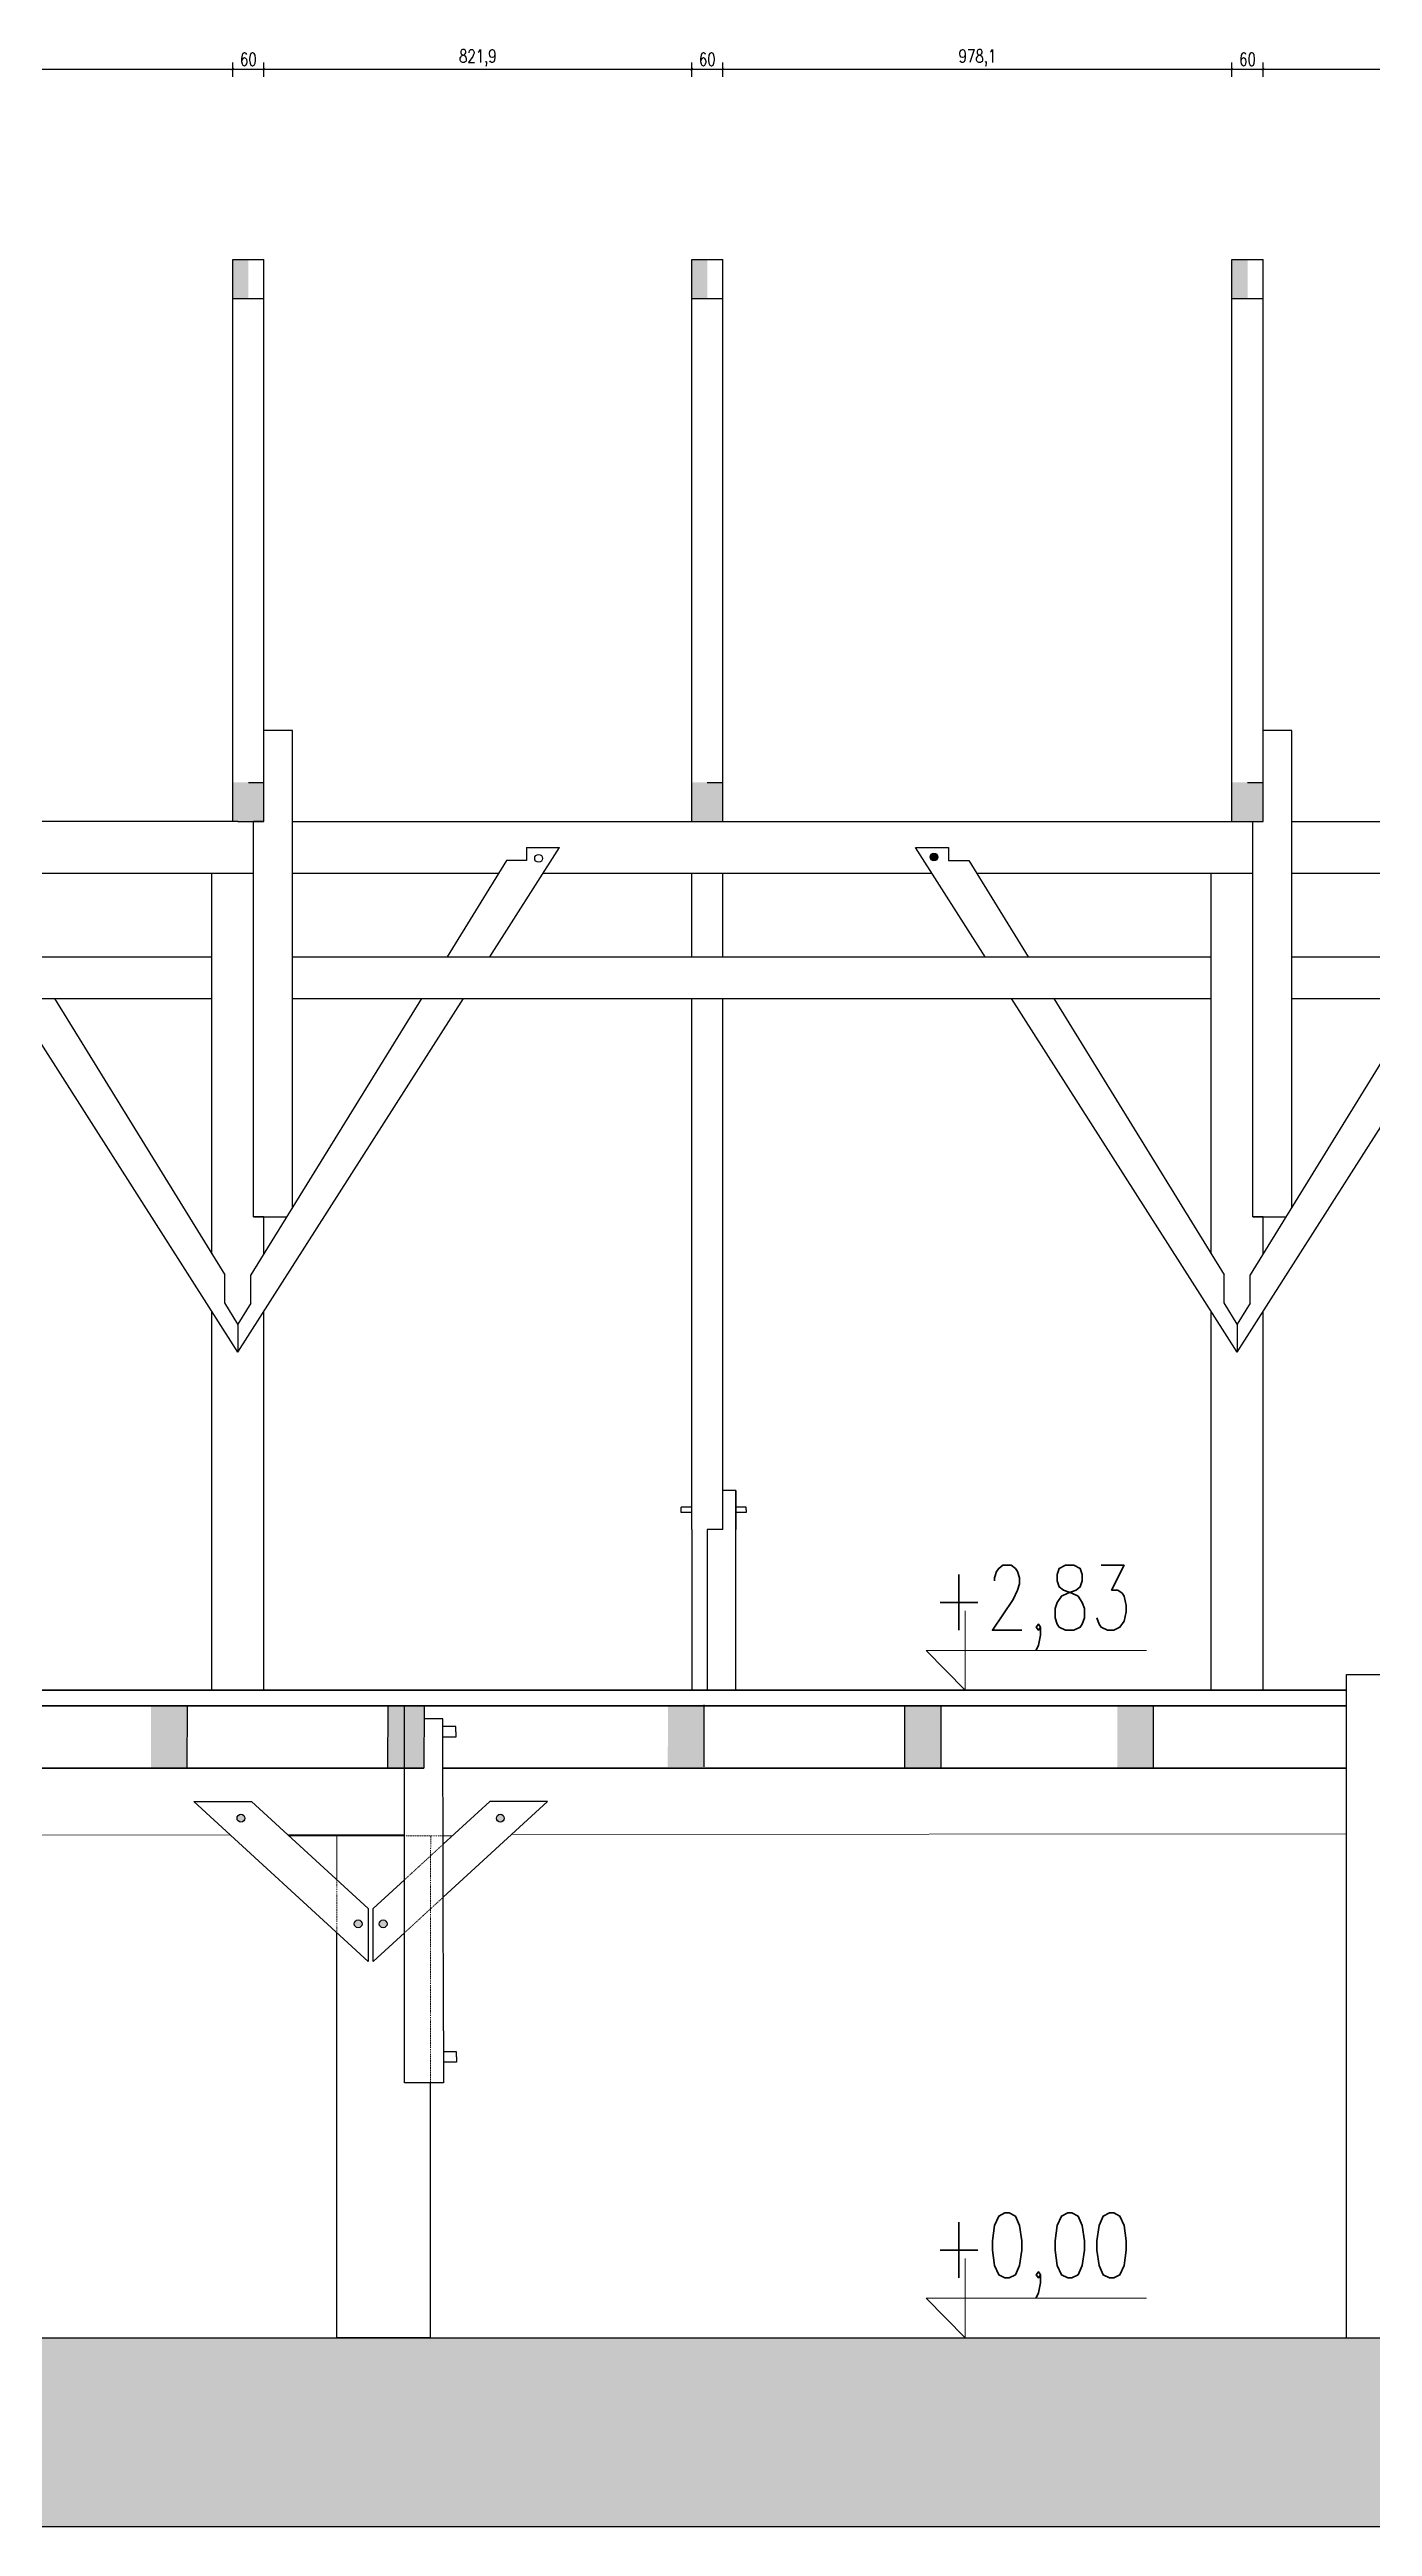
# Model space of a CAD drawing. Header units: millimetres. Extents: x -324080 to 120693, y -32448 to 53734.
# Drawn here: x -191539 to -188997, y -15434 to -10673 of the extents above; entities that cross this region are included whole.
import ezdxf

# ---------------------------------------------------------------- set-up
doc = ezdxf.new("R2010")
doc.units = ezdxf.units.MM
doc.linetypes.add('ACAD_ISO03W100', pattern=[30, 12, -18])
doc.layers.add('wymiary', color=253, linetype='Continuous', lineweight=5)
doc.styles.add('Opisowy', font='simplex.shx', dxfattribs={"width": 0.75, "height": 2.5})
doc.dimstyles.new('Opisowy', dxfattribs={"dimscale": 0, "dimtxt": 2.5, "dimasz": 0.5, "dimexe": 1.25, "dimexo": 0.625, "dimtad": 1, "dimdec": 1, "dimtxsty": 'Opisowy', "dimblk": 'ARCHTICK', "dimcen": 1, "dimadec": 0, "dimazin": 0, "dimtfac": 1, "dimtdec": 1, "dimtmove": 0, "dimatfit": 3, "dimfxl": 1.5, "dimfxlon": 1, "dimarcsym": 0})

# ---------------------------------------------------------------- blocks, each defined once
blk = doc.blocks.new('_ArchTick')
at = {"color": 0, "linetype": 'ByBlock', "const_width": 0.15}
blk.add_lwpolyline([(-0.5, -0.5), (0.5, 0.5)], dxfattribs=at)
blk = doc.blocks.new('*D1135')
at = {"layer": 'Defpoints', "color": 0, "transparency": 16777216}
for p in [(-191187.5, -10710.3), (-192165.6, -11076.6), (-191187.5, -11076.6)]:
    blk.add_point(p, dxfattribs=at)
at = {"layer": 'wymiary', "color": 0, "lineweight": -2, "transparency": 16777216}
for p, q in [((-192165.6, -10725.3), (-192165.6, -10697.8)), ((-192165.6, -10710.3), (-191187.5, -10710.3)), ((-191187.5, -10725.3), (-191187.5, -10697.8))]:
    blk.add_line(p, q, dxfattribs=at)
at = {"layer": 'wymiary', "color": 0, "lineweight": -2, "transparency": 16777216, "xscale": 5, "yscale": 5, "zscale": 5, "rotation": 180}
blk.add_blockref('_ArchTick', (-192165.6, -10710.3), dxfattribs=at)
at = {"layer": 'wymiary', "color": 0, "lineweight": -2, "transparency": 16777216, "xscale": 5, "yscale": 5, "zscale": 5}
blk.add_blockref('_ArchTick', (-191187.5, -10710.3), dxfattribs=at)
at = {"layer": 'wymiary', "color": 0, "transparency": 16777216, "insert": (-191676.5, -10689.1), "char_height": 25, "attachment_point": 5, "style": 'Opisowy'}
blk.add_mtext('978,1', dxfattribs=at)
blk = doc.blocks.new('*D1136')
at = {"layer": 'Defpoints', "color": 0, "transparency": 16777216}
for p in [(-191127.5, -10710.3), (-191187.5, -11076.6), (-191127.5, -11076.6)]:
    blk.add_point(p, dxfattribs=at)
at = {"layer": 'wymiary', "color": 0, "lineweight": -2, "transparency": 16777216}
for p, q in [((-191187.5, -10725.3), (-191187.5, -10697.8)), ((-191187.5, -10710.3), (-191127.5, -10710.3)), ((-191127.5, -10725.3), (-191127.5, -10697.8))]:
    blk.add_line(p, q, dxfattribs=at)
at = {"layer": 'wymiary', "color": 0, "lineweight": -2, "transparency": 16777216, "xscale": 5, "yscale": 5, "zscale": 5, "rotation": 180}
blk.add_blockref('_ArchTick', (-191187.5, -10710.3), dxfattribs=at)
at = {"layer": 'wymiary', "color": 0, "lineweight": -2, "transparency": 16777216, "xscale": 5, "yscale": 5, "zscale": 5}
blk.add_blockref('_ArchTick', (-191127.5, -10710.3), dxfattribs=at)
at = {"layer": 'wymiary', "color": 0, "transparency": 16777216, "insert": (-191157.5, -10691.5), "char_height": 25, "attachment_point": 5, "style": 'Opisowy'}
blk.add_mtext('60', dxfattribs=at)
blk = doc.blocks.new('*D1137')
at = {"layer": 'Defpoints', "color": 0, "transparency": 16777216}
for p in [(-190305.6, -10710.3), (-191127.5, -11076.6), (-190305.6, -11076.6)]:
    blk.add_point(p, dxfattribs=at)
at = {"layer": 'wymiary', "color": 0, "lineweight": -2, "transparency": 16777216}
for p, q in [((-191127.5, -10725.3), (-191127.5, -10697.8)), ((-191127.5, -10710.3), (-190305.6, -10710.3)), ((-190305.6, -10725.3), (-190305.6, -10697.8))]:
    blk.add_line(p, q, dxfattribs=at)
at = {"layer": 'wymiary', "color": 0, "lineweight": -2, "transparency": 16777216, "xscale": 5, "yscale": 5, "zscale": 5, "rotation": 180}
blk.add_blockref('_ArchTick', (-191127.5, -10710.3), dxfattribs=at)
at = {"layer": 'wymiary', "color": 0, "lineweight": -2, "transparency": 16777216, "xscale": 5, "yscale": 5, "zscale": 5}
blk.add_blockref('_ArchTick', (-190305.6, -10710.3), dxfattribs=at)
at = {"layer": 'wymiary', "color": 0, "transparency": 16777216, "insert": (-190716.5, -10689.1), "char_height": 25, "attachment_point": 5, "style": 'Opisowy'}
blk.add_mtext('821,9', dxfattribs=at)
blk = doc.blocks.new('*D1138')
at = {"layer": 'Defpoints', "color": 0, "transparency": 16777216}
for p in [(-190245.6, -10710.3), (-190305.6, -11076.6), (-190245.6, -11076.6)]:
    blk.add_point(p, dxfattribs=at)
at = {"layer": 'wymiary', "color": 0, "lineweight": -2, "transparency": 16777216}
for p, q in [((-190305.6, -10725.3), (-190305.6, -10697.8)), ((-190305.6, -10710.3), (-190245.6, -10710.3)), ((-190245.6, -10725.3), (-190245.6, -10697.8))]:
    blk.add_line(p, q, dxfattribs=at)
at = {"layer": 'wymiary', "color": 0, "lineweight": -2, "transparency": 16777216, "xscale": 5, "yscale": 5, "zscale": 5, "rotation": 180}
blk.add_blockref('_ArchTick', (-190305.6, -10710.3), dxfattribs=at)
at = {"layer": 'wymiary', "color": 0, "lineweight": -2, "transparency": 16777216, "xscale": 5, "yscale": 5, "zscale": 5}
blk.add_blockref('_ArchTick', (-190245.6, -10710.3), dxfattribs=at)
at = {"layer": 'wymiary', "color": 0, "transparency": 16777216, "insert": (-190275.6, -10691.5), "char_height": 25, "attachment_point": 5, "style": 'Opisowy'}
blk.add_mtext('60', dxfattribs=at)
blk = doc.blocks.new('*D1139')
at = {"layer": 'Defpoints', "color": 0, "transparency": 16777216}
for p in [(-189267.5, -10710.3), (-190245.6, -11076.6), (-189267.5, -11076.6)]:
    blk.add_point(p, dxfattribs=at)
at = {"layer": 'wymiary', "color": 0, "lineweight": -2, "transparency": 16777216}
for p, q in [((-190245.6, -10725.3), (-190245.6, -10697.8)), ((-190245.6, -10710.3), (-189267.5, -10710.3)), ((-189267.5, -10725.3), (-189267.5, -10697.8))]:
    blk.add_line(p, q, dxfattribs=at)
at = {"layer": 'wymiary', "color": 0, "lineweight": -2, "transparency": 16777216, "xscale": 5, "yscale": 5, "zscale": 5, "rotation": 180}
blk.add_blockref('_ArchTick', (-190245.6, -10710.3), dxfattribs=at)
at = {"layer": 'wymiary', "color": 0, "lineweight": -2, "transparency": 16777216, "xscale": 5, "yscale": 5, "zscale": 5}
blk.add_blockref('_ArchTick', (-189267.5, -10710.3), dxfattribs=at)
at = {"layer": 'wymiary', "color": 0, "transparency": 16777216, "insert": (-189756.5, -10689.1), "char_height": 25, "attachment_point": 5, "style": 'Opisowy'}
blk.add_mtext('978,1', dxfattribs=at)
blk = doc.blocks.new('*D1140')
at = {"layer": 'Defpoints', "color": 0, "transparency": 16777216}
for p in [(-189207.5, -10710.3), (-189267.5, -11076.6), (-189207.5, -11076.6)]:
    blk.add_point(p, dxfattribs=at)
at = {"layer": 'wymiary', "color": 0, "lineweight": -2, "transparency": 16777216}
for p, q in [((-189267.5, -10725.3), (-189267.5, -10697.8)), ((-189267.5, -10710.3), (-189207.5, -10710.3)), ((-189207.5, -10725.3), (-189207.5, -10697.8))]:
    blk.add_line(p, q, dxfattribs=at)
at = {"layer": 'wymiary', "color": 0, "lineweight": -2, "transparency": 16777216, "xscale": 5, "yscale": 5, "zscale": 5, "rotation": 180}
blk.add_blockref('_ArchTick', (-189267.5, -10710.3), dxfattribs=at)
at = {"layer": 'wymiary', "color": 0, "lineweight": -2, "transparency": 16777216, "xscale": 5, "yscale": 5, "zscale": 5}
blk.add_blockref('_ArchTick', (-189207.5, -10710.3), dxfattribs=at)
at = {"layer": 'wymiary', "color": 0, "transparency": 16777216, "insert": (-189237.5, -10691.5), "char_height": 25, "attachment_point": 5, "style": 'Opisowy'}
blk.add_mtext('60', dxfattribs=at)
blk = doc.blocks.new('*D1141')
at = {"layer": 'Defpoints', "color": 0, "transparency": 16777216}
for p in [(-188485.6, -10710.3), (-189207.5, -11076.6), (-188485.6, -11075.8)]:
    blk.add_point(p, dxfattribs=at)
at = {"layer": 'wymiary', "color": 0, "lineweight": -2, "transparency": 16777216}
for p, q in [((-189207.5, -10725.3), (-189207.5, -10697.8)), ((-189207.5, -10710.3), (-188485.6, -10710.3)), ((-188485.6, -10725.3), (-188485.6, -10697.8))]:
    blk.add_line(p, q, dxfattribs=at)
at = {"layer": 'wymiary', "color": 0, "lineweight": -2, "transparency": 16777216, "xscale": 5, "yscale": 5, "zscale": 5, "rotation": 180}
blk.add_blockref('_ArchTick', (-189207.5, -10710.3), dxfattribs=at)
at = {"layer": 'wymiary', "color": 0, "lineweight": -2, "transparency": 16777216, "xscale": 5, "yscale": 5, "zscale": 5}
blk.add_blockref('_ArchTick', (-188485.6, -10710.3), dxfattribs=at)
at = {"layer": 'wymiary', "color": 0, "transparency": 16777216, "insert": (-188846.5, -10689.1), "char_height": 25, "attachment_point": 5, "style": 'Opisowy'}
blk.add_mtext('721,9', dxfattribs=at)

msp = doc.modelspace()

# ---------------------------------------------------------------- hatches: boundary and pattern name
h = msp.add_hatch(color=256)
h.dxf.hatch_style = 1
h.paths.add_polyline_path([(-191157.46, -11076.59), (-191187.46, -11076.59), (-191187.46, -11151.59), (-191157.46, -11151.59)])
h = msp.add_hatch(color=256)
h.dxf.hatch_style = 1
h.paths.add_polyline_path([(-190275.6, -11076.59), (-190305.6, -11076.59), (-190305.6, -11151.59), (-190275.6, -11151.59)])
h = msp.add_hatch(color=256)
h.dxf.hatch_style = 1
h.paths.add_polyline_path([(-189237.46, -11076.59), (-189267.46, -11076.59), (-189267.46, -11151.59), (-189237.46, -11151.59)])
h = msp.add_hatch(color=256)
h.dxf.hatch_style = 1
h.paths.add_polyline_path([(-191127.46, -12081.59), (-191187.46, -12081.59), (-191187.46, -12156.59), (-191127.46, -12156.59)])
h = msp.add_hatch(color=256)
h.dxf.hatch_style = 1
h.paths.add_polyline_path([(-190245.6, -12081.59), (-190305.6, -12081.59), (-190305.6, -12156.59), (-190245.6, -12156.59)])
h = msp.add_hatch(color=256)
h.dxf.hatch_style = 1
h.paths.add_polyline_path([(-189207.46, -12081.59), (-189267.46, -12081.59), (-189267.46, -12156.59), (-189207.46, -12156.59)])
at = {"transparency": 33554687}
h = msp.add_hatch(color=256, dxfattribs=at)
h.dxf.hatch_style = 1
h.paths.add_polyline_path([(-189847.53, -12224.99, 1), (-189832.53, -12224.99, 1)])
h = msp.add_hatch(color=256)
h.dxf.hatch_style = 1
h.paths.add_polyline_path([(-190282.16, -13854.91), (-190351.26, -13854.82), (-190351.49, -13974), (-190282.43, -13974.09)])
h = msp.add_hatch(color=256)
h.dxf.hatch_style = 1
h.paths.add_polyline_path([(-191275.32, -13857.5), (-191344.42, -13857.41), (-191344.66, -13976.59), (-191275.59, -13976.68)])
h = msp.add_hatch(color=256)
h.dxf.hatch_style = 1
h.paths.add_polyline_path([(-190819.88, -13857.5), (-190888.98, -13857.41), (-190889.21, -13976.59), (-190820.15, -13976.68)])
h = msp.add_hatch(color=256)
h.dxf.hatch_style = 1
h.paths.add_polyline_path([(-189896.05, -13976.59), (-189826.81, -13976.68), (-189826.62, -13857.39), (-189895.89, -13857.31)])
h = msp.add_hatch(color=256)
h.dxf.hatch_style = 1
h.paths.add_polyline_path([(-189418.57, -13857.5), (-189487.67, -13857.41), (-189487.9, -13976.59), (-189418.84, -13976.68)])
h = msp.add_hatch(color=256)
h.dxf.hatch_style = 1
h.paths.add_polyline_path([(-190938.99, -14275.7, -1), (-190953.99, -14275.7, -1)])
h.paths.add_polyline_path([(-191164.27, -14072.6, -1), (-191179.27, -14072.6, -1)])
h = msp.add_hatch(color=256)
h.dxf.hatch_style = 1
h.paths.add_polyline_path([(-190890.93, -14275.7, -1), (-190905.93, -14275.7, -1)])
h.paths.add_polyline_path([(-190665.65, -14072.6, -1), (-190680.65, -14072.6, -1)])
h = msp.add_hatch(dxfattribs=at)
h.set_pattern_fill('ANSI36', color=256, scale=15)
h.set_pattern_definition([(45, (20935.865, 1341.76), (25.25697, 92.608891), [119.0625, -23.8125, 0, -23.8125])])
h.paths.add_polyline_path([(-183909.04, -15252.84), (-183909.04, -15146.59), (-183909.04, -15071.59), (-193047.46, -15071.59), (-193047.46, -15250.34), (-193047.46, -15434.09), (-183909.04, -15434.09)])

# ---------------------------------------------------------------- linework, layer by layer
for p, q in [((-191187.46, -12156.59), (-191187.46, -11076.59)), ((-191187.46, -11076.59), (-191127.46, -11076.59)), ((-191127.46, -12156.59), (-191127.46, -11076.59)), ((-190305.6, -12156.59), (-190305.6, -11076.59)), ((-190305.6, -11076.59), (-190245.6, -11076.59)), ((-190245.6, -12156.59), (-190245.6, -11076.59)), ((-189267.46, -12156.59), (-189267.46, -11076.59)), ((-189267.46, -11076.59), (-189207.46, -11076.59)), ((-189207.46, -12156.59), (-189207.46, -11076.59)), ((-191187.46, -11151.59), (-191127.46, -11151.59)), ((-190305.6, -11151.59), (-190245.6, -11151.59)), ((-189267.46, -11151.59), (-189207.46, -11151.59)), ((-191072.46, -11981.59), (-191127.46, -11981.59)), ((-191072.46, -12898.35), (-191072.46, -11981.59)), ((-189152.46, -11981.59), (-189207.46, -11981.59)), ((-189152.46, -12898.35), (-189152.46, -11981.59)), ((-191157.46, -12081.59), (-191127.46, -12081.59)), ((-190275.6, -12081.59), (-190245.6, -12081.59)), ((-189237.46, -12081.59), (-189207.46, -12081.59)), ((-191177.46, -12156.59), (-192514.68, -12156.59)), ((-191177.46, -12156.59), (-191127.46, -12156.59)), ((-191127.46, -12156.59), (-191147.46, -12156.59)), ((-191147.46, -12916.59), (-191147.46, -12156.59)), ((-191072.46, -12156.59), (-189207.46, -12156.59)), ((-189227.46, -12916.59), (-189227.46, -12156.59)), ((-189152.46, -12156.59), (-187387.46, -12156.59)), ((-190661.74, -12231.59), (-190775.7, -12416.59)), ((-190693.15, -12416.59), (-190559.32, -12206.59)), ((-190622.83, -12231.59), (-190661.74, -12231.59)), ((-190622.83, -12206.59), (-190559.32, -12206.59)), ((-190622.83, -12206.59), (-190622.83, -12231.59)), ((-189741.77, -12416.59), (-189875.6, -12206.59)), ((-189875.6, -12206.59), (-189812.09, -12206.59)), ((-189812.09, -12206.59), (-189812.09, -12231.59)), ((-189812.09, -12231.59), (-189773.18, -12231.59)), ((-189773.18, -12231.59), (-189659.22, -12416.59)), ((-191147.46, -12256.59), (-191677.78, -12256.59)), ((-191227.46, -12987.63), (-191227.46, -12256.59)), ((-190677.14, -12256.59), (-191072.46, -12256.59)), ((-189843.74, -12256.59), (-190591.19, -12256.59)), ((-190305.6, -12416.59), (-190305.6, -12256.59)), ((-190245.6, -12416.59), (-190245.6, -12256.59)), ((-189307.46, -12256.59), (-189757.78, -12256.59)), ((-189227.46, -12256.59), (-189307.46, -12256.59)), ((-189307.46, -12987.63), (-189307.46, -12256.59)), ((-188757.14, -12256.59), (-189152.46, -12256.59)), ((-192596.68, -12416.59), (-191227.46, -12416.59)), ((-191072.46, -12416.59), (-189307.46, -12416.59)), ((-189152.46, -12416.59), (-187487.46, -12416.59)), ((-192638.81, -12496.59), (-191227.46, -12496.59)), ((-191177.46, -13176.59), (-191610.79, -12496.59)), ((-191529.94, -12496.59), (-191202.47, -13028.21)), ((-191177.46, -13176.59), (-190744.13, -12496.59)), ((-190824.98, -12496.59), (-191152.47, -13028.23)), ((-191072.46, -12496.59), (-189307.46, -12496.59)), ((-190305.6, -13517.4), (-190305.6, -12496.59)), ((-190245.6, -13306.32), (-190245.6, -12496.59)), ((-189257.46, -13176.59), (-189690.79, -12496.59)), ((-189609.94, -12496.59), (-189282.47, -13028.21)), ((-189257.46, -13176.59), (-188824.13, -12496.59)), ((-188904.98, -12496.59), (-189232.47, -13028.23)), ((-189152.46, -12496.59), (-187487.46, -12496.59)), ((-191127.46, -12916.59), (-191147.46, -12916.59)), ((-191147.46, -12916.59), (-191083.7, -12916.59)), ((-191127.46, -12987.63), (-191127.46, -12916.59)), ((-191127.46, -12916.59), (-191083.7, -12916.59)), ((-189207.46, -12916.59), (-189227.46, -12916.59)), ((-189227.46, -12916.59), (-189163.7, -12916.59)), ((-189207.46, -12987.63), (-189207.46, -12916.59)), ((-189207.46, -12916.59), (-189163.7, -12916.59)), ((-191202.47, -13082.13), (-191202.47, -13028.21)), ((-191152.47, -13082.78), (-191152.47, -13028.23)), ((-189282.47, -13082.13), (-189282.47, -13028.21)), ((-189232.47, -13082.78), (-189232.47, -13028.23)), ((-191177.47, -13122.68), (-191202.47, -13082.13)), ((-191152.47, -13082.78), (-191177.47, -13122.68)), ((-189257.47, -13122.68), (-189282.47, -13082.13)), ((-189232.47, -13082.78), (-189257.47, -13122.68)), ((-191227.46, -13826.59), (-191227.46, -13098.13)), ((-191177.47, -13122.68), (-191177.46, -13176.59)), ((-191127.46, -13826.59), (-191127.46, -13098.13)), ((-189307.46, -13826.59), (-189307.46, -13098.13)), ((-189257.47, -13122.68), (-189257.46, -13176.59)), ((-189207.46, -13826.59), (-189207.46, -13098.13)), ((-190245.6, -13517.4), (-190245.6, -13306.32)), ((-190220.6, -13442.4), (-190245.6, -13442.4)), ((-190220.6, -13826.59), (-190220.6, -13442.4)), ((-190220.6, -13442.4), (-190220.6, -13517.4)), ((-190305.6, -13474.9), (-190325.6, -13474.9)), ((-190325.6, -13484.9), (-190325.6, -13474.9)), ((-190305.6, -13484.9), (-190325.6, -13484.9)), ((-190305.6, -13517.4), (-190305.6, -13826.59)), ((-190245.6, -13517.4), (-190275.6, -13517.4)), ((-190275.6, -13517.4), (-190275.6, -13826.59)), ((-190200.6, -13474.9), (-190220.6, -13474.9)), ((-190200.6, -13484.9), (-190220.6, -13484.9)), ((-190200.6, -13479.9), (-190200.6, -13474.9)), ((-190200.6, -13479.9), (-190200.6, -13484.9)), ((-189047.46, -15071.59), (-189047.46, -13796.59)), ((-189047.46, -13796.59), (-189032.46, -13796.59)), ((-189032.46, -13796.59), (-188962.46, -13796.59)), ((-190857.46, -14581.59), (-190857.46, -13856.59)), ((-190783.64, -13881.59), (-190820.15, -13881.66)), ((-190782.46, -14481.59), (-190783.64, -13881.59)), ((-190758.59, -13896.59), (-190783.61, -13896.64)), ((-190758.59, -13906.59), (-190758.59, -13896.59)), ((-190758.59, -13916.59), (-190783.57, -13916.64)), ((-190758.59, -13906.59), (-190758.59, -13916.59)), ((-190927.46, -14348.04), (-191262.28, -14040.3)), ((-191262.28, -14040.3), (-191151.34, -14040.4)), ((-190927.46, -14246.17), (-191151.34, -14040.4)), ((-190783.17, -14122.74), (-190693.58, -14040.4)), ((-190782.97, -14224.42), (-190582.65, -14040.3)), ((-190582.65, -14040.3), (-190693.58, -14040.4)), ((-191081.67, -14104.43), (-190857.46, -14104.24)), ((-190857.46, -14106.59), (-191079.32, -14106.59)), ((-190917.46, -14246.17), (-190857.46, -14191.02)), ((-190927.46, -14246.17), (-190927.46, -14348.04)), ((-190917.46, -14348.04), (-190917.46, -14246.17)), ((-190987.46, -15071.59), (-190987.46, -14292.89)), ((-190917.46, -14348.04), (-190857.46, -14292.89)), ((-190782.46, -14481.59), (-190782.46, -14581.59)), ((-190757.46, -14521.59), (-190782.46, -14521.59)), ((-190757.46, -14531.59), (-190757.46, -14521.59)), ((-190757.46, -14541.59), (-190782.46, -14541.59)), ((-190757.46, -14531.59), (-190757.46, -14541.59)), ((-190782.46, -14581.59), (-190857.46, -14581.59)), ((-190807.46, -15071.59), (-190807.46, -14581.59)), ((-193147.46, -15071.59), (-183809.04, -15071.59)), ((-190807.46, -15071.59), (-190987.46, -15071.59)), ((-193329.96, -15434.09), (-183759.04, -15434.09))]:
    msp.add_line(p, q)
at = {"lineweight": 20}
for p, q in [((-189779.83, -13826.59), (-189779.83, -13674.16)), ((-189779.83, -13750.37), (-189854.83, -13750.37)), ((-189854.83, -13750.37), (-189779.83, -13826.59)), ((-189779.83, -13750.37), (-189431.82, -13750.37)), ((-193047.46, -14106.14), (-191192.4, -14104.53)), ((-190987.46, -14191.02), (-190987.46, -14106.59)), ((-190765.6, -14106.59), (-190783.2, -14106.54)), ((-190652.01, -14104.06), (-189047.46, -14102.66)), ((-189779.83, -15071.59), (-189779.83, -14919.16)), ((-189779.83, -14995.37), (-189854.83, -14995.37)), ((-189854.83, -14995.37), (-189779.83, -15071.59)), ((-189779.83, -14995.37), (-189431.82, -14995.37))]:
    msp.add_line(p, q, dxfattribs=at)
at = {"lineweight": 50}
for p, q in [((-193147.46, -13826.59), (-189047.46, -13826.59)), ((-193147.46, -13856.59), (-189047.46, -13856.59)), ((-193147.46, -13976.59), (-190820.15, -13976.59)), ((-190783.45, -13976.59), (-189047.46, -13976.59))]:
    msp.add_line(p, q, dxfattribs=at)
at = {"linetype": 'Continuous', "lineweight": 25, "ltscale": 0.1}
for p, q in [((-190282.16, -13854.91), (-190282.43, -13974.09)), ((-191275.32, -13857.5), (-191275.59, -13976.68)), ((-190889.21, -13976.59), (-190888.98, -13857.41)), ((-190819.88, -13857.5), (-190820.15, -13976.68)), ((-189896.05, -13976.59), (-189895.89, -13857.31)), ((-189826.62, -13857.39), (-189826.81, -13976.68)), ((-189418.57, -13857.5), (-189418.84, -13976.68))]:
    msp.add_line(p, q, dxfattribs=at)
at = {"linetype": 'ACAD_ISO03W100', "lineweight": 20, "ltscale": 0.05}
for p, q in [((-190783.2, -14106.54), (-190857.46, -14106.54)), ((-190783.17, -14122.74), (-190857.46, -14191.02)), ((-190807.46, -14581.59), (-190807.13, -14106.59)), ((-190987.46, -14292.89), (-190987.46, -14191.02)), ((-190782.97, -14224.42), (-190857.46, -14292.89))]:
    msp.add_line(p, q, dxfattribs=at)
for centre in [(-190599.76, -12227.54), (-189840.03, -12224.99), (-191171.77, -14072.6), (-190673.15, -14072.6), (-190946.49, -14275.7), (-190898.43, -14275.7)]:
    msp.add_circle(centre, 7.5)

# ---------------------------------------------------------------- texts
at = {"lineweight": 20, "char_height": 25, "width": 367.2846, "attachment_point": 1, "style": 'Opisowy'}
for s, insert in [('\\pi10.61136;{\\H5x;+2,83}', (-189854.83, -13586.46)), ('\\pi10.61136;{\\H5x;+0,00}', (-189854.83, -14831.46))]:
    msp.add_mtext(s, dxfattribs=dict(at, insert=insert))

# ---------------------------------------------------------------- dimensions: what is measured, and where the dimension line sits
at = {"layer": 'wymiary'}
for base, p1, p2, picture, middle in [((-191187.46, -10710.26), (-192165.6, -11076.59), (-191187.46, -11076.59), '*D1135', (-191676.53, -10689.13)), ((-191127.46, -10710.26), (-191187.46, -11076.59), (-191127.46, -11076.59), '*D1136', (-191157.46, -10691.51)), ((-190245.6, -10710.26), (-190305.6, -11076.59), (-190245.6, -11076.59), '*D1138', (-190275.6, -10691.51)), ((-189267.46, -10710.26), (-190245.6, -11076.59), (-189267.46, -11076.59), '*D1139', (-189756.53, -10689.13)), ((-189207.46, -10710.26), (-189267.46, -11076.59), (-189207.46, -11076.59), '*D1140', (-189237.46, -10691.51)), ((-188485.6, -10710.26), (-189207.46, -11076.59), (-188485.6, -11075.79), '*D1141', (-188846.53, -10689.13))]:
    dim = msp.add_linear_dim(base=base, p1=p1, p2=p2, dimstyle='Opisowy', dxfattribs=at)
    dim.commit()
    dim.dimension.update_dxf_attribs({"geometry": picture, "text_midpoint": middle})
dim = msp.add_linear_dim(base=(-190305.6, -10710.26), p1=(-191127.46, -11076.59), p2=(-190305.6, -11076.59), dimstyle='Opisowy', override={"dimtmove": 2}, dxfattribs=at)
dim.commit()
dim.dimension.update_dxf_attribs({"geometry": '*D1137', "text_midpoint": (-190716.53, -10689.13)})

doc.saveas('drawing.dxf')
